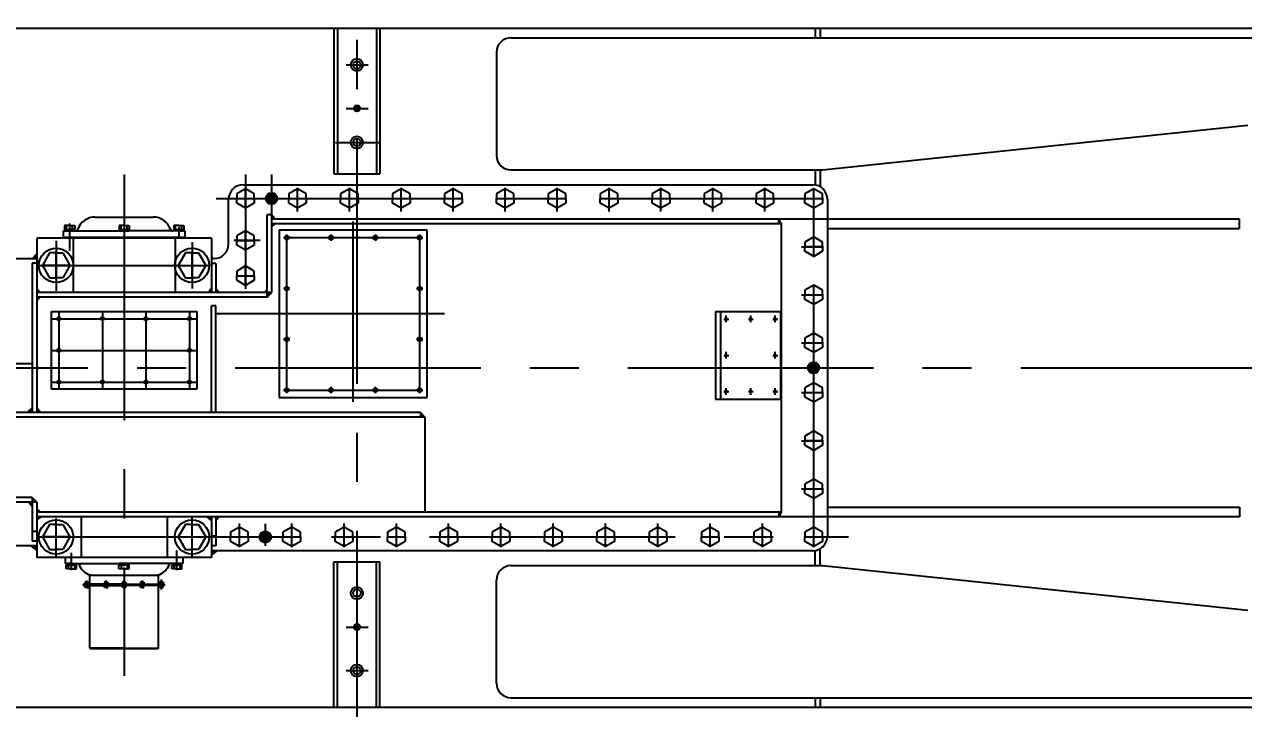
# Model space of a CAD drawing. Header units: millimetres. Extents: x 0 to 25200, y 0 to 17820.
# Drawn here: x 10466 to 13659, y 6648 to 8440 of the extents above; entities that cross this region are included whole.
import ezdxf

# ---------------------------------------------------------------- set-up
doc = ezdxf.new("R2010")
doc.units = ezdxf.units.MM
doc.header["$LTSCALE"] = 600
doc.linetypes.add('G', pattern=[2, 1.25, -0.25, 0.25, -0.25])
for name, color, linetype in [('01', 7, 'Continuous'), ('05', 142, 'G'), ('08', 1, 'Continuous')]:
    doc.layers.add(name, color=color, linetype=linetype)
doc.styles.get("Standard").update_dxf_attribs({"font": 'isocp', "width": 0.707, "bigfont": 'intecad.shx'})
doc.dimstyles.new('INTE', dxfattribs={"dimscale": 60, "dimtxt": 7, "dimasz": 3, "dimexe": 3, "dimexo": 0, "dimgap": 1, "dimtad": 1, "dimdec": 0, "dimdsep": 46, "dimtxsty": 'Standard', "dimcen": 0, "dimclrd": 1, "dimclre": 1, "dimclrt": 3, "dimaunit": 1, "dimadec": 0, "dimazin": 0, "dimtfac": 1, "dimtdec": 0, "dimtmove": 0, "dimatfit": 0, "dimfxl": 0, "dimarcsym": 0})

# ---------------------------------------------------------------- blocks, each defined once
blk = doc.blocks.new('*U2')
at = {"layer": '01'}
for p, q in [((0, 13.3), (-23, 0)), ((-23, 0), (-23, -12.1)), ((23, 0), (0, 13.3)), ((23, -12.1), (23, 0)), ((-23, -24.3), (-23, -12.1)), ((0, -37.5), (-23, -24.3)), ((23, -24.3), (0, -37.5)), ((23, -12.1), (23, -24.3))]:
    blk.add_line(p, q, dxfattribs=at)
at = {"layer": '05'}
for p, q in [((0, -39.3), (0, 14.7)), ((-24.9, -12.1), (24.3, -12.1))]:
    blk.add_line(p, q, dxfattribs=at)
blk = doc.blocks.new('*U4')
at = {"layer": '01'}
for p, q in [((0, 36), (-32.5, 17.2)), ((32.5, 17.2), (0, 36)), ((-32.5, 17.2), (-32.5, 0)), ((-32.5, -17.2), (-32.5, 0)), ((32.5, 0), (32.5, 17.2)), ((32.5, 0), (32.5, -17.2)), ((0, -36), (-32.5, -17.2)), ((32.5, -17.2), (0, -36))]:
    blk.add_line(p, q, dxfattribs=at)
at = {"layer": '05'}
for p, q in [((0, -37.8), (0, 37.4)), ((-34.4, 0), (33.8, 0))]:
    blk.add_line(p, q, dxfattribs=at)
blk = doc.blocks.new('*U271')
at = {"layer": '01'}
for p, q in [((-12.2, 4.1), (-12.2, 0)), ((0, 4.1), (-12.2, 4.1)), ((-12.2, 0), (0, 0)), ((0, 0), (-2.4, 4.1)), ((0, 4.1), (2.4, 0)), ((0, 4.1), (12.2, 4.1)), ((12.2, 0), (0, 0)), ((12.2, 4.1), (12.2, 0))]:
    blk.add_line(p, q, dxfattribs=at)
at = {"layer": '05'}
blk.add_line((0, 6.2), (0, -2.1), dxfattribs=at)
blk = doc.blocks.new('*U270')
at = {"layer": '01'}
for p, q in [((-12.2, 4.1), (-12.2, 0)), ((0, 4.1), (-12.2, 4.1)), ((-12.2, 0), (0, 0)), ((0, 0), (-2.4, 4.1)), ((0, 4.1), (2.4, 0)), ((0, 4.1), (12.2, 4.1)), ((12.2, 0), (0, 0)), ((12.2, 4.1), (12.2, 0))]:
    blk.add_line(p, q, dxfattribs=at)
at = {"layer": '05'}
blk.add_line((0, 6.2), (0, -2.1), dxfattribs=at)
blk = doc.blocks.new('*D320')
at = {"layer": '08', "color": 1, "lineweight": -2}
for p, q in [((23300.3, 7375), (23300.3, 3352.3)), ((4326.9, 4761.4), (4326.9, 3352.3)), ((4506.9, 3532.3), (23120.3, 3532.3))]:
    blk.add_line(p, q, dxfattribs=at)
at = {"layer": '08', "color": 1}
for points in [[(4506.9, 3562.3), (4506.9, 3502.3), (4326.9, 3532.3)], [(23120.3, 3562.3), (23120.3, 3502.3), (23300.3, 3532.3)]]:
    blk.add_solid(points, dxfattribs=at)
at = {"layer": 'DEFPOINTS', "color": 0}
for p in [(23300.3, 7375), (4326.9, 4761.4), (23300.3, 3532.3)]:
    blk.add_point(p, dxfattribs=at)
at = {"layer": '08', "color": 3, "insert": (13813.6, 3802.3), "char_height": 420, "attachment_point": 5}
blk.add_mtext('18973', dxfattribs=at)
blk = doc.blocks.new('*D321')
at = {"layer": '08', "color": 1, "lineweight": -2}
for p, q in [((11011.9, 10271), (14929.8, 10271)), ((14749.8, 4975), (14749.8, 10091)), ((11011.9, 4795), (14929.8, 4795))]:
    blk.add_line(p, q, dxfattribs=at)
at = {"layer": '08', "color": 1}
for points in [[(14719.8, 10091), (14779.8, 10091), (14749.8, 10271)], [(14719.8, 4975), (14779.8, 4975), (14749.8, 4795)]]:
    blk.add_solid(points, dxfattribs=at)
at = {"layer": 'DEFPOINTS', "color": 0}
for p in [(11011.9, 10271), (14749.8, 10271), (11011.9, 4795)]:
    blk.add_point(p, dxfattribs=at)
at = {"layer": '08', "color": 3, "insert": (14479.8, 7533), "char_height": 420, "attachment_point": 5, "rotation": 90}
blk.add_mtext('5476', dxfattribs=at)

msp = doc.modelspace()

# ---------------------------------------------------------------- hatches: boundary and pattern name
at = {"layer": '01', "ltscale": 0.857143}
h = msp.add_hatch(color=256, dxfattribs=at)
h.paths.add_polyline_path([(11113.3, 7983.5), (11098.3, 7983.5, 0.414214), (11113.3, 7968.5)])
h.paths.add_polyline_path([(11113.3, 7998.5, 0.414214), (11098.3, 7983.5), (11113.3, 7983.5)])
h.paths.add_polyline_path([(11113.3, 7998.5), (11113.3, 7983.5), (11128.3, 7983.5, 0.414214)])
h.paths.add_polyline_path([(11128.3, 7983.5), (11113.3, 7983.5), (11113.3, 7968.5, 0.414214)])
h = msp.add_hatch(color=256, dxfattribs=at)
h.paths.add_polyline_path([(11113.8, 7940.5), (11113.8, 7930.5, -0.019252), (11114.8, 7930.5), (11123, 7930.5)])
h.paths.add_polyline_path([(11123.4, 7918.5), (11113.8, 7918.5), (11113.8, 7910.8)])
for points in [[(12442.3, 7918.5), (12448.3, 7918.5), (12442.3, 7930.5)], [(10498.8, 7838.8), (10487.7, 7826.5), (10498.8, 7826.5)], [(10955.8, 7832.1), (10955.8, 7826.5), (10960.6, 7826.5)], [(11503.5, 7423.5), (11503.5, 7411.5), (11515.2, 7411.5)], [(12442.3, 7150.5), (12442.3, 7162.5), (12448.3, 7162.5)], [(10483.5, 7074.5), (10498.8, 7074.5), (10498.8, 7062.7)], [(10971.2, 7061.5), (10955.8, 7061.5), (10955.8, 7049.7)], [(10637.3, 6806.5), (10639.3, 6804.5), (10639.3, 6806.5)], [(10815.3, 6804.5), (10817.3, 6806.5), (10815.3, 6806.5)]]:
    msp.add_hatch(color=256, dxfattribs=at).paths.add_polyline_path(points)
h = msp.add_hatch(color=256, dxfattribs=at)
h.paths.add_polyline_path([(10507.3, 7725.5), (10498.8, 7725.5), (10498.8, 7716.2)])
h.paths.add_polyline_path([(10498.8, 7748), (10498.8, 7737.5), (10507.6, 7737.5)])
h = msp.add_hatch(color=256, dxfattribs=at)
h.paths.add_polyline_path([(10955.8, 7748.4), (10948.6, 7737.5), (10955.8, 7737.5)])
h.paths.add_polyline_path([(10967.8, 7747.3), (10967.8, 7737.5), (10977.3, 7737.5)])
h = msp.add_hatch(color=256, dxfattribs=at)
h.paths.add_polyline_path([(11101.8, 7737.5), (11101.8, 7725.5), (11113.8, 7737.5)])
h.paths.add_polyline_path([(11101.8, 7745.6), (11095.7, 7737.5), (11101.8, 7737.5)])
h = msp.add_hatch(color=256, dxfattribs=at)
h.paths.add_polyline_path([(12533.1, 7540.5), (12518.1, 7540.5, 0.414214), (12533.1, 7525.5)])
h.paths.add_polyline_path([(12533.1, 7555.5, 0.414214), (12518.1, 7540.5), (12533.1, 7540.5)])
h.paths.add_polyline_path([(12533.1, 7555.5), (12533.1, 7540.5), (12548.1, 7540.5, 0.414214)])
h.paths.add_polyline_path([(12548.1, 7540.5), (12533.1, 7540.5), (12533.1, 7525.5, 0.414214)])
h = msp.add_hatch(color=256, dxfattribs=at)
h.paths.add_polyline_path([(10486.8, 7435.9), (10473.1, 7423.5), (10486.8, 7423.5)])
h.paths.add_polyline_path([(10498.8, 7435.9), (10498.8, 7423.5), (10509.1, 7423.5)])
h = msp.add_hatch(color=256, dxfattribs=at)
h.paths.add_polyline_path([(10486.8, 7188.5), (10477.5, 7188.5), (10486.8, 7177.8)])
h.paths.add_polyline_path([(10486.8, 7200.5), (10486.8, 7188.5), (10498.8, 7188.5)])
h = msp.add_hatch(color=256, dxfattribs=at)
h.paths.add_polyline_path([(10498.8, 7150.5), (10498.8, 7142.9), (10510.4, 7150.5)])
h.paths.add_polyline_path([(10498.8, 7171), (10498.8, 7162.5), (10508.6, 7162.5)])
h = msp.add_hatch(color=256, dxfattribs=at)
h.paths.add_polyline_path([(10955.8, 7150.5), (10944.6, 7150.5), (10955.8, 7140.4)])
h.paths.add_polyline_path([(10975.9, 7150.5), (10967.8, 7150.5), (10967.8, 7140.6)])
h = msp.add_hatch(color=256, dxfattribs=at)
h.paths.add_polyline_path([(11097.1, 7097.3), (11082.1, 7097.3, 0.414214), (11097.1, 7082.3)])
h.paths.add_polyline_path([(11097.1, 7112.3, 0.414214), (11082.1, 7097.3), (11097.1, 7097.3)])
h.paths.add_polyline_path([(11097.1, 7112.3), (11097.1, 7097.3), (11112.1, 7097.3, 0.414214)])
h.paths.add_polyline_path([(11112.1, 7097.3), (11097.1, 7097.3), (11097.1, 7082.3, 0.414214)])
h = msp.add_hatch(color=256, dxfattribs=at)
h.paths.add_polyline_path([(10635.7, 6974.1), (10637.3, 6975.7), (10637.3, 6974.1)])
h.paths.add_polyline_path([(10635.6, 6970.1), (10637.3, 6970.1), (10637.3, 6968.6)])
h = msp.add_hatch(color=256, dxfattribs=at)
h.paths.add_polyline_path([(10819, 6974.1), (10817.3, 6975.7), (10817.3, 6974.1)])
h.paths.add_polyline_path([(10819, 6970.1), (10817.3, 6970.1), (10817.3, 6968.6)])

# ---------------------------------------------------------------- linework, layer by layer
at = {"ltscale": 0.857143}
for p, q in [((10651, 7935), (10803.6, 7935)), ((10568.6, 7880.6), (10568.6, 7898.6)), ((10568.6, 7898.6), (10600, 7898.6)), ((10568.6, 7898.6), (10727.3, 7898.6)), ((10886.1, 7898.6), (10727.3, 7898.6)), ((10568.6, 7882.6), (10886.1, 7882.6))]:
    msp.add_line(p, q, dxfattribs=at)
for centre, radius, start, end in [((10651, 7887.5), 47.5, 90, 160.9783), ((10803.6, 7887.5), 47.5, 19.0217, 90), ((10600, 7905.1), 6.5, 270, 340.9783), ((10854.7, 7905.1), 6.5, 199.0217, 270)]:
    msp.add_arc(centre, radius, start, end, dxfattribs=at)
at = {"layer": '01', "color": 7, "linetype": 'Continuous', "ltscale": 0.857143}
for p, q in [((9522.2, 8429.5), (18269.9, 8429.5)), ((11285.9, 8429.5), (11285.9, 8048.5)), ((11387.9, 8429.5), (11387.9, 8048.5)), ((11397.4, 8429.5), (11397.4, 8048.5)), ((11740.6, 8404.5), (18269.9, 8404.5)), ((12537.4, 8058.5), (12537.4, 8019)), ((13647.8, 7930.5), (13647.8, 7905.5)), ((10886.1, 7898.6), (10886.1, 7879.5)), ((12448.3, 7918.5), (12448.3, 7162.5)), ((12569.3, 7905.5), (13647.8, 7905.5)), ((10498.8, 7879.5), (10498.8, 7423.5)), ((10955.8, 7879.5), (10955.8, 7737.5)), ((10967.8, 7813.5), (10967.8, 7737.5)), ((12276.6, 7687.5), (12276.6, 7458.5)), ((12289.3, 7687.5), (12289.3, 7458.5)), ((12446.3, 7687.5), (12446.3, 7458.5)), ((10498.8, 7188.5), (9571.3, 7188.5)), ((10486.8, 7200.5), (9584.3, 7200.5)), ((10486.8, 7200.5), (10486.8, 7086.5)), ((10498.8, 7188.5), (10498.8, 7043.5)), ((12569.3, 7175.5), (13648.3, 7175.5)), ((13648.3, 7175.5), (13648.3, 7150.5)), ((13648.3, 7150.5), (10498.8, 7150.5)), ((10955.8, 7150.5), (10955.8, 7043.5)), ((10967.8, 7150.5), (10967.8, 7074.5)), ((10498.8, 7111.5), (10486.8, 7111.5)), ((10498.8, 7086.5), (10486.8, 7086.5)), ((12537.4, 7022.5), (12537.4, 7062.1)), ((10955.8, 7043.5), (10498.8, 7043.5)), ((11285.9, 6651.5), (11285.9, 7032.5)), ((11387.9, 6651.5), (11387.9, 7032.5)), ((10637.3, 6997.1), (10817.3, 6997.1)), ((10727.3, 6974.1), (10833.3, 6974.1)), ((10833.3, 6972.1), (10727.3, 6972.1)), ((10833.3, 6970.1), (10727.3, 6970.1)), ((11740.6, 6676.5), (18269.1, 6676.5)), ((12537.4, 6676.5), (12537.4, 6651.5)), ((12550.4, 6676.5), (12550.4, 6651.5)), ((9522.2, 6651.5), (18269.9, 6651.5))]:
    msp.add_line(p, q, dxfattribs=at)
at = {"layer": '01', "ltscale": 0.857143}
for p, q in [((11276.4, 8429.5), (11276.4, 8048.5)), ((12537.4, 8429.5), (12537.4, 8404.5)), ((12550.4, 8429.5), (12550.4, 8404.5)), ((11702.6, 8366.5), (11702.6, 8096.5)), ((12556.4, 8058.5), (13670.4, 8175.5)), ((11276.4, 8048.5), (11397.4, 8048.5)), ((11740.6, 8058.5), (12556.4, 8058.5)), ((12550.4, 8058.5), (12550.4, 8014.1)), ((11038.8, 8019.5), (12531.3, 8019.5)), ((11000.8, 7864.5), (11000.8, 7981.5)), ((12569.3, 7981.5), (12569.3, 7099.5)), ((11101.8, 7725.5), (11101.8, 7940.5)), ((11113.8, 7940.5), (11101.8, 7940.5)), ((11113.8, 7737.5), (11113.8, 7940.5)), ((11113.8, 7940.5), (11123, 7930.5)), ((11114.8, 7930.5), (13647.8, 7930.5)), ((12448.3, 7918.5), (12442.3, 7930.5)), ((12442.3, 7918.5), (12442.3, 7930.5)), ((10571, 7912.7), (10571, 7902.7)), ((10584.4, 7912.7), (10571, 7912.7)), ((10571, 7902.7), (10584.4, 7902.7)), ((10576.4, 7902.7), (10576.4, 7912.7)), ((10584.4, 7912.7), (10597.8, 7912.7)), ((10597.8, 7902.7), (10584.4, 7902.7)), ((10592.4, 7902.7), (10592.4, 7912.7)), ((10597.8, 7912.7), (10597.8, 7902.7)), ((10714.2, 7912.7), (10714.2, 7902.7)), ((10727.3, 7912.7), (10714.2, 7912.7)), ((10714.2, 7902.7), (10727.3, 7902.7)), ((10719.3, 7902.7), (10719.3, 7912.7)), ((10719.3, 7902.7), (10719.3, 7912.7)), ((10727.3, 7912.7), (10740.4, 7912.7)), ((10740.4, 7902.7), (10727.3, 7902.7)), ((10735.3, 7902.7), (10735.3, 7912.7)), ((10735.3, 7902.7), (10735.3, 7912.7)), ((10740.4, 7912.7), (10740.4, 7902.7)), ((10857.1, 7912.7), (10857.1, 7902.7)), ((10870.2, 7912.7), (10857.1, 7912.7)), ((10857.1, 7902.7), (10870.2, 7902.7)), ((10862.2, 7902.7), (10862.2, 7912.7)), ((10862.2, 7902.7), (10862.2, 7912.7)), ((10870.2, 7912.7), (10883.3, 7912.7)), ((10883.3, 7902.7), (10870.2, 7902.7)), ((10878.2, 7902.7), (10878.2, 7912.7)), ((10878.2, 7902.7), (10878.2, 7912.7)), ((10883.3, 7912.7), (10883.3, 7902.7)), ((11113.8, 7918.5), (12448.3, 7918.5)), ((11123.4, 7918.5), (11113.8, 7910.8)), ((11133.8, 7900.5), (11133.8, 7462.5)), ((11520.8, 7900.5), (11133.8, 7900.5)), ((11520.8, 7462.5), (11520.8, 7900.5)), ((10955.8, 7879.5), (10498.8, 7879.5)), ((10593.9, 7879.5), (10593.9, 7737.5)), ((10860.7, 7879.5), (10860.7, 7737.5)), ((10428.8, 7826.5), (10498.8, 7826.5)), ((10487.7, 7826.5), (10498.8, 7838.8)), ((10955.8, 7832.1), (10960.6, 7826.5)), ((10955.8, 7826.5), (10962.8, 7826.5)), ((10486.8, 7814.5), (10486.8, 7423.5)), ((10498.8, 7814.5), (10486.8, 7814.5)), ((10967.8, 7813.5), (10955.8, 7813.5)), ((10498.8, 7748), (10507.6, 7737.5)), ((11113.8, 7737.5), (10498.8, 7737.5)), ((10955.8, 7748.4), (10948.6, 7737.5)), ((10967.8, 7747.3), (10977.3, 7737.5)), ((11101.8, 7745.6), (11095.7, 7737.5)), ((11101.8, 7725.5), (11113.8, 7737.5)), ((11101.8, 7725.5), (10498.8, 7725.5)), ((10507.3, 7725.5), (10498.8, 7716.2)), ((10955.8, 7423.5), (10955.8, 7702.5)), ((10967.8, 7702.5), (10955.8, 7702.5)), ((10967.8, 7423.5), (10967.8, 7702.5)), ((10536.8, 7687.5), (10917.8, 7687.5)), ((10536.8, 7484.5), (10536.8, 7687.5)), ((10917.8, 7687.5), (10917.8, 7484.5)), ((12276.6, 7687.5), (12446.3, 7687.5)), ((10486.8, 7550.5), (9571.3, 7550.5)), ((10917.8, 7484.5), (10536.8, 7484.5)), ((11133.8, 7462.5), (11520.8, 7462.5)), ((12276.6, 7458.5), (12446.3, 7458.5)), ((11503.5, 7423.5), (9571.3, 7423.5)), ((11515.2, 7411.5), (9584.3, 7411.5)), ((10486.8, 7435.9), (10473.1, 7423.5)), ((10498.8, 7435.9), (10509.1, 7423.5)), ((11503.5, 7423.5), (11503.5, 7411.5)), ((11503.5, 7423.5), (11515.2, 7411.5)), ((11515.2, 7411.5), (11515.2, 7162.5)), ((10477.5, 7188.5), (10486.8, 7177.8)), ((10486.8, 7200.5), (10498.8, 7188.5)), ((10508.6, 7162.5), (10498.8, 7171)), ((12448.3, 7162.5), (10498.8, 7162.5)), ((12448.3, 7162.5), (12442.3, 7150.5)), ((12442.3, 7162.5), (12442.3, 7150.5)), ((10510.4, 7150.5), (10498.8, 7142.9)), ((10614.7, 7150.5), (10614.7, 7043.5)), ((10840, 7150.5), (10840, 7043.5)), ((10955.8, 7140.4), (10944.6, 7150.5)), ((10967.8, 7140.6), (10975.9, 7150.5)), ((10967.8, 7099.5), (10955.8, 7099.5)), ((10498.8, 7074.5), (9571.3, 7074.5)), ((10498.8, 7062.7), (10483.5, 7074.5)), ((10967.8, 7074.5), (10955.8, 7074.5)), ((12531.3, 7061.5), (10955.8, 7061.5)), ((10955.8, 7049.7), (10971.2, 7061.5)), ((12550.4, 7022.5), (12550.4, 7067)), ((10573.3, 7043.5), (10573.3, 7027.9)), ((10573.3, 7027.9), (10727.3, 7027.9)), ((10881.3, 7027.9), (10727.3, 7027.9)), ((10881.3, 7043.5), (10881.3, 7027.9)), ((11276.4, 6651.5), (11276.4, 7032.5)), ((11276.4, 7032.5), (11397.4, 7032.5)), ((11397.4, 6651.5), (11397.4, 7032.5)), ((10575.8, 7023.8), (10589.2, 7023.8)), ((10575.8, 7013.8), (10575.8, 7023.8)), ((10589.2, 7013.8), (10575.8, 7013.8)), ((10581.2, 7023.8), (10581.2, 7013.8)), ((10602.6, 7023.8), (10589.2, 7023.8)), ((10589.2, 7013.8), (10602.6, 7013.8)), ((10597.2, 7023.8), (10597.2, 7013.8)), ((10602.6, 7013.8), (10602.6, 7023.8)), ((10637.3, 6806.5), (10637.3, 6997.1)), ((10713.9, 7013.8), (10713.9, 7023.8)), ((10713.9, 7023.8), (10727.3, 7023.8)), ((10727.3, 7013.8), (10713.9, 7013.8)), ((10719.3, 7023.8), (10719.3, 7013.8)), ((10740.7, 7023.8), (10727.3, 7023.8)), ((10727.3, 7013.8), (10740.7, 7013.8)), ((10735.3, 7023.8), (10735.3, 7013.8)), ((10740.7, 7013.8), (10740.7, 7023.8)), ((10817.3, 6806.5), (10817.3, 6997.1)), ((10852, 7023.8), (10865.4, 7023.8)), ((10852, 7013.8), (10852, 7023.8)), ((10865.4, 7013.8), (10852, 7013.8)), ((10857.4, 7023.8), (10857.4, 7013.8)), ((10878.8, 7023.8), (10865.4, 7023.8)), ((10865.4, 7013.8), (10878.8, 7013.8)), ((10873.4, 7023.8), (10873.4, 7013.8)), ((10878.8, 7013.8), (10878.8, 7023.8)), ((11740.6, 7022.5), (12556.4, 7022.5)), ((12556.4, 7022.5), (13670.4, 6905.5)), ((10621.3, 6970.1), (10621.3, 6974.1)), ((10727.3, 6974.1), (10621.3, 6974.1)), ((10621.3, 6972.1), (10727.3, 6972.1)), ((10621.3, 6970.1), (10727.3, 6970.1)), ((10624.9, 6978.8), (10624.9, 6974.1)), ((10629.3, 6978.8), (10624.9, 6978.8)), ((10624.9, 6974.1), (10629.3, 6974.1)), ((10624.9, 6974.1), (10629.3, 6974.1)), ((10624.9, 6965.3), (10624.9, 6968.8)), ((10624.9, 6968.8), (10629.3, 6968.8)), ((10629.3, 6965.3), (10624.9, 6965.3)), ((10625.5, 6970.1), (10629.3, 6970.1)), ((10625.5, 6968.8), (10625.5, 6970.1)), ((10625.5, 6968.8), (10629.3, 6968.8)), ((10629.3, 6968.8), (10625.5, 6968.8)), ((10626.8, 6974.1), (10626.8, 6980.8)), ((10626.8, 6980.8), (10629.3, 6980.8)), ((10626.8, 6978.8), (10626.8, 6974.1)), ((10626.8, 6968.8), (10626.8, 6965.3)), ((10627.3, 6968.8), (10627.3, 6970.1)), ((10629.3, 6970.1), (10628.6, 6968.8)), ((10631.8, 6980.8), (10629.3, 6980.8)), ((10629.3, 6978.8), (10633.7, 6978.8)), ((10633.7, 6974.1), (10629.3, 6974.1)), ((10633.7, 6974.1), (10629.3, 6974.1)), ((10633.2, 6970.1), (10629.3, 6970.1)), ((10633.1, 6968.8), (10629.3, 6968.8)), ((10629.3, 6968.8), (10633.2, 6968.8)), ((10633.7, 6968.8), (10629.3, 6968.8)), ((10629.3, 6965.3), (10633.7, 6965.3)), ((10631.3, 6968.8), (10631.3, 6970.1)), ((10631.8, 6974.1), (10631.8, 6980.8)), ((10631.8, 6978.8), (10631.8, 6974.1)), ((10631.8, 6968.8), (10631.8, 6965.3)), ((10633.2, 6968.8), (10633.2, 6970.1)), ((10633.7, 6978.8), (10633.7, 6974.1)), ((10633.7, 6965.3), (10633.7, 6968.8)), ((10635.6, 6970.1), (10637.3, 6968.6)), ((10637.3, 6975.7), (10635.7, 6974.1)), ((10675.5, 6978.8), (10675.5, 6974.1)), ((10679.9, 6978.8), (10675.5, 6978.8)), ((10675.5, 6974.1), (10679.9, 6974.1)), ((10675.5, 6974.1), (10679.9, 6974.1)), ((10675.5, 6965.3), (10675.5, 6968.8)), ((10675.5, 6968.8), (10679.9, 6968.8)), ((10679.9, 6965.3), (10675.5, 6965.3)), ((10676, 6970.1), (10679.9, 6970.1)), ((10676, 6968.8), (10676, 6970.1)), ((10676, 6968.8), (10679.9, 6968.8)), ((10679.9, 6968.8), (10676, 6968.8)), ((10677.4, 6974.1), (10677.4, 6980.8)), ((10677.4, 6980.8), (10679.9, 6980.8)), ((10677.4, 6978.8), (10677.4, 6974.1)), ((10677.4, 6968.8), (10677.4, 6965.3)), ((10677.9, 6968.8), (10677.9, 6970.1)), ((10682.4, 6980.8), (10679.9, 6980.8)), ((10679.9, 6978.8), (10684.3, 6978.8)), ((10684.3, 6974.1), (10679.9, 6974.1)), ((10684.3, 6974.1), (10679.9, 6974.1)), ((10683.7, 6970.1), (10679.9, 6970.1)), ((10679.9, 6970.1), (10680.6, 6968.8)), ((10683.7, 6968.8), (10679.9, 6968.8)), ((10679.9, 6968.8), (10683.7, 6968.8)), ((10684.3, 6968.8), (10679.9, 6968.8)), ((10679.9, 6965.3), (10684.3, 6965.3)), ((10681.9, 6968.8), (10681.9, 6970.1)), ((10682.4, 6974.1), (10682.4, 6980.8)), ((10682.4, 6978.8), (10682.4, 6974.1)), ((10682.4, 6968.8), (10682.4, 6965.3)), ((10683.7, 6968.8), (10683.7, 6970.1)), ((10684.3, 6978.8), (10684.3, 6974.1)), ((10684.3, 6965.3), (10684.3, 6968.8)), ((10727.3, 6978.8), (10722.9, 6978.8)), ((10722.9, 6978.8), (10722.9, 6974.1)), ((10722.9, 6974.1), (10727.3, 6974.1)), ((10722.9, 6974.1), (10727.3, 6974.1)), ((10722.9, 6968.8), (10727.3, 6968.8)), ((10722.9, 6965.3), (10722.9, 6968.8)), ((10727.3, 6965.3), (10722.9, 6965.3)), ((10723.5, 6968.8), (10723.5, 6970.1)), ((10723.5, 6970.1), (10727.3, 6970.1)), ((10727.3, 6968.8), (10723.5, 6968.8)), ((10723.5, 6968.8), (10727.3, 6968.8)), ((10724.8, 6980.8), (10727.3, 6980.8)), ((10724.8, 6974.1), (10724.8, 6980.8)), ((10724.8, 6978.8), (10724.8, 6974.1)), ((10724.8, 6968.8), (10724.8, 6965.3)), ((10725.3, 6968.8), (10725.3, 6970.1)), ((10727.3, 6970.1), (10726.6, 6968.8)), ((10729.8, 6980.8), (10727.3, 6980.8)), ((10727.3, 6978.8), (10731.7, 6978.8)), ((10731.7, 6974.1), (10727.3, 6974.1)), ((10731.7, 6974.1), (10727.3, 6974.1)), ((10731.2, 6970.1), (10727.3, 6970.1)), ((10731.7, 6968.8), (10727.3, 6968.8)), ((10727.3, 6968.8), (10731.2, 6968.8)), ((10731.1, 6968.8), (10727.3, 6968.8)), ((10727.3, 6965.3), (10731.7, 6965.3)), ((10729.3, 6968.8), (10729.3, 6970.1)), ((10729.8, 6974.1), (10729.8, 6980.8)), ((10729.8, 6978.8), (10729.8, 6974.1)), ((10729.8, 6968.8), (10729.8, 6965.3)), ((10731.2, 6968.8), (10731.2, 6970.1)), ((10731.7, 6978.8), (10731.7, 6974.1)), ((10731.7, 6965.3), (10731.7, 6968.8)), ((10774.8, 6978.8), (10770.4, 6978.8)), ((10770.4, 6978.8), (10770.4, 6974.1)), ((10770.4, 6974.1), (10774.8, 6974.1)), ((10770.4, 6974.1), (10774.8, 6974.1)), ((10770.4, 6968.8), (10774.8, 6968.8)), ((10770.4, 6965.3), (10770.4, 6968.8)), ((10774.8, 6965.3), (10770.4, 6965.3)), ((10770.9, 6968.8), (10770.9, 6970.1)), ((10770.9, 6970.1), (10774.8, 6970.1)), ((10774.8, 6968.8), (10770.9, 6968.8)), ((10770.9, 6968.8), (10774.8, 6968.8)), ((10772.3, 6980.8), (10774.8, 6980.8)), ((10772.3, 6974.1), (10772.3, 6980.8)), ((10772.3, 6978.8), (10772.3, 6974.1)), ((10772.3, 6968.8), (10772.3, 6965.3)), ((10772.8, 6968.8), (10772.8, 6970.1)), ((10774.8, 6970.1), (10774, 6968.8)), ((10777.3, 6980.8), (10774.8, 6980.8)), ((10774.8, 6978.8), (10779.1, 6978.8)), ((10779.1, 6974.1), (10774.8, 6974.1)), ((10779.1, 6974.1), (10774.8, 6974.1)), ((10778.6, 6970.1), (10774.8, 6970.1)), ((10779.1, 6968.8), (10774.8, 6968.8)), ((10774.8, 6968.8), (10778.6, 6968.8)), ((10778.6, 6968.8), (10774.8, 6968.8)), ((10774.8, 6965.3), (10779.1, 6965.3)), ((10776.8, 6968.8), (10776.8, 6970.1)), ((10777.3, 6974.1), (10777.3, 6980.8)), ((10777.3, 6978.8), (10777.3, 6974.1)), ((10777.3, 6968.8), (10777.3, 6965.3)), ((10778.6, 6968.8), (10778.6, 6970.1)), ((10779.1, 6978.8), (10779.1, 6974.1)), ((10779.1, 6965.3), (10779.1, 6968.8)), ((10817.3, 6975.7), (10819, 6974.1)), ((10819, 6970.1), (10817.3, 6968.6)), ((10820.9, 6978.8), (10820.9, 6974.1)), ((10829.7, 6978.8), (10820.9, 6978.8)), ((10820.9, 6965.3), (10820.9, 6968.8)), ((10820.9, 6968.8), (10829.7, 6968.8)), ((10829.7, 6965.3), (10820.9, 6965.3)), ((10821.5, 6968.8), (10821.5, 6970.1)), ((10822.8, 6974.1), (10822.8, 6980.8)), ((10822.8, 6980.8), (10827.8, 6980.8)), ((10822.8, 6978.8), (10822.8, 6974.1)), ((10822.8, 6968.8), (10822.8, 6965.3)), ((10823.3, 6968.8), (10823.3, 6970.1)), ((10825.3, 6968.8), (10824.6, 6970.1)), ((10825.3, 6970.1), (10826.1, 6968.8)), ((10827.3, 6968.8), (10827.3, 6970.1)), ((10827.8, 6974.1), (10827.8, 6980.8)), ((10827.8, 6978.8), (10827.8, 6974.1)), ((10827.8, 6968.8), (10827.8, 6965.3)), ((10829.2, 6968.8), (10829.2, 6970.1)), ((10829.7, 6978.8), (10829.7, 6974.1)), ((10829.7, 6965.3), (10829.7, 6968.8)), ((10833.3, 6970.1), (10833.3, 6974.1)), ((11702.6, 6714.5), (11702.6, 6984.5)), ((10727.3, 6806.5), (10637.3, 6806.5)), ((10637.3, 6806.5), (10639.3, 6804.5)), ((10815.3, 6804.5), (10639.3, 6804.5)), ((10727.3, 6806.5), (10817.3, 6806.5)), ((10817.3, 6806.5), (10815.3, 6804.5))]:
    msp.add_line(p, q, dxfattribs=at)
at = {"layer": '01', "color": 7, "linetype": 'Continuous', "ltscale": 0.857143}
for centre, radius in [((11336.9, 8333.5), 16), ((11336.9, 8333.5), 10), ((11336.9, 8219.5), 8.01), ((11336.9, 8219.5), 5), ((11336.9, 8130.5), 16), ((11336.9, 8130.5), 10), ((11153.3, 7881), 5.2), ((11269.3, 7881), 5.2), ((11385.3, 7881), 5.2), ((11501.3, 7881), 5.2), ((10549.3, 7808.5), 45), ((10905.3, 7808.5), 45), ((11153.3, 7748), 5.2), ((11501.3, 7748), 5.2), ((11153.3, 7615), 5.2), ((11501.3, 7615), 5.2), ((11153.3, 7482), 5.2), ((11269.3, 7482), 5.2), ((11385.3, 7482), 5.2), ((11501.3, 7482), 5.2), ((10549.3, 7097.5), 45), ((10905.3, 7097.5), 45), ((11336.9, 6950.5), 16), ((11336.9, 6950.5), 10), ((11336.9, 6861.5), 8.01), ((11336.9, 6861.5), 5), ((11336.9, 6747.5), 16), ((11336.9, 6747.5), 10)]:
    msp.add_circle(centre, radius, dxfattribs=at)
at = {"layer": '01', "ltscale": 0.857143}
for centre, radius in [((11113.3, 7983.5), 15), ((10556.3, 7669), 4.5), ((10670.3, 7669), 4.5), ((10784.3, 7669), 4.5), ((10898.3, 7669), 4.5), ((10556.3, 7586), 4.5), ((10898.3, 7586), 4.5), ((12533.1, 7540.5), 15), ((10556.3, 7503), 4.5), ((10670.3, 7503), 4.5), ((10784.3, 7503), 4.5), ((10898.3, 7503), 4.5), ((11097.1, 7097.3), 15)]:
    msp.add_circle(centre, radius, dxfattribs=at)
for centre, radius, start, end in [((11740.6, 8366.5), 38, 90, 180), ((11740.6, 8096.5), 38, 180, 270), ((11038.8, 7981.5), 38, 90, 180), ((12531.3, 7981.5), 38, 0, 90), ((10962.8, 7864.5), 38, 270, 0), ((12531.3, 7099.5), 38, 270, 0), ((10605.1, 7023.4), 4.5, 20.5497, 90), ((10849.5, 7023.4), 4.5, 90, 159.4503), ((10651, 7040.6), 44.5, 200.5497, 251.7753), ((10635.1, 6992.2), 6.5, 48.4969, 71.7753), ((10819.6, 6992.2), 6.5, 108.2247, 131.5031), ((10803.6, 7040.6), 44.5, 288.2247, 339.4503), ((11740.6, 6984.5), 38, 90, 180), ((11740.6, 6714.5), 38, 180, 270)]:
    msp.add_arc(centre, radius, start, end, dxfattribs=at)
at = {"layer": '01', "color": 7, "linetype": 'Continuous', "ltscale": 0.857143}
for centre in [(12303.6, 7668), (12367.8, 7668), (12432, 7668), (12303.6, 7573), (12432, 7573), (12303.6, 7478), (12367.8, 7478), (12432, 7478)]:
    msp.add_ellipse(centre, major_axis=(0, -3.8), ratio=0.551996, dxfattribs=at)
at = {"layer": '05', "ltscale": 0.857143}
for p, q in [((11336.9, 14313.1), (11336.9, 4319.2)), ((11308.7, 8333.5), (11366.6, 8333.5)), ((11308.7, 8219.5), (11366.6, 8219.5)), ((11280.5, 8130.5), (11396.3, 8130.5)), ((10727.3, 8046.2), (10727.3, 6734.1)), ((11045.3, 8046.2), (11045.3, 7747.2)), ((11113.3, 8046.2), (11113.3, 7747.2)), ((12533.3, 7070.8), (12533.3, 8046.1)), ((10968.2, 7983.5), (12559.4, 7983.5)), ((11181.3, 7949.8), (11181.3, 8011.6)), ((11317.3, 7949.8), (11317.3, 8011.6)), ((11453.3, 7949.8), (11453.3, 8011.6)), ((11589.3, 7949.8), (11589.3, 8011.6)), ((11725.3, 7949.8), (11725.3, 8011.6)), ((11861.3, 7949.8), (11861.3, 8011.6)), ((11997.3, 7949.8), (11997.3, 8011.6)), ((12133.3, 7949.8), (12133.3, 8011.6)), ((12269.3, 7949.8), (12269.3, 8011.6)), ((12405.3, 7949.8), (12405.3, 8011.6)), ((11326.2, 7923.6), (11326.2, 7451.6)), ((11153.3, 7473.8), (11153.3, 7889.3)), ((11269.3, 7889.3), (11269.3, 7872.8)), ((11385.3, 7889.3), (11385.3, 7872.8)), ((11501.3, 7889.3), (11501.3, 7473.8)), ((10549.3, 7872.5), (10549.3, 7742)), ((10905.3, 7869.6), (10905.3, 7747.6)), ((11083.2, 7873.5), (11014.7, 7873.5)), ((11509.6, 7881), (11145, 7881)), ((12501.8, 7857.5), (12559.4, 7857.5)), ((10504.3, 7808.5), (10949.9, 7808.5)), ((11161.6, 7748), (11145, 7748)), ((11493, 7748), (11509.6, 7748)), ((12501.8, 7731.5), (12559.4, 7731.5)), ((11566.6, 7681.5), (10969.2, 7681.5)), ((12298.3, 7668), (12310.8, 7668)), ((12303.6, 7677.1), (12303.6, 7659.6)), ((12362.5, 7668), (12375, 7668)), ((12367.8, 7677.1), (12367.8, 7659.6)), ((12426.6, 7668), (12439.2, 7668)), ((12432, 7677.1), (12432, 7659.6)), ((11161.6, 7615), (11145, 7615)), ((11493, 7615), (11509.6, 7615)), ((12501.8, 7605.5), (12559.4, 7605.5)), ((12298.3, 7573), (12310.8, 7573)), ((12303.6, 7582.1), (12303.6, 7564.6)), ((12426.6, 7573), (12439.2, 7573)), ((12432, 7582.1), (12432, 7564.6)), ((3818.3, 7540.5), (23500.3, 7540.5)), ((11145, 7482), (11509.6, 7482)), ((11269.3, 7473.8), (11269.3, 7490.3)), ((11385.3, 7473.8), (11385.3, 7490.3)), ((12298.3, 7478), (12310.8, 7478)), ((12303.6, 7487.1), (12303.6, 7469.6)), ((12362.5, 7478), (12375, 7478)), ((12367.8, 7487.1), (12367.8, 7469.6)), ((12426.6, 7478), (12439.2, 7478)), ((12432, 7487.1), (12432, 7469.6)), ((12501.8, 7475.5), (12559.4, 7475.5)), ((12501.8, 7349.5), (12559.4, 7349.5)), ((12501.8, 7223.5), (12559.4, 7223.5)), ((10549.3, 7044.2), (10549.3, 7145.5)), ((10905.3, 7042.4), (10905.3, 7147.3)), ((11029.3, 7070.8), (11029.3, 7132.7)), ((11097.3, 7074.5), (11097.3, 7131.5)), ((11166.3, 7070.8), (11166.3, 7132.7)), ((11303.3, 7070.8), (11303.3, 7132.7)), ((11440.3, 7070.8), (11440.3, 7132.7)), ((11577.3, 7070.8), (11577.3, 7132.7)), ((11714.3, 7070.8), (11714.3, 7132.7)), ((11851.3, 7070.8), (11851.3, 7132.7)), ((11988.3, 7070.8), (11988.3, 7132.7)), ((12125.3, 7070.8), (12125.3, 7132.7)), ((12262.3, 7070.8), (12262.3, 7132.7)), ((12399.3, 7070.8), (12399.3, 7132.7)), ((10498.8, 7097.5), (12624.5, 7097.5)), ((10865.4, 7010.8), (10865.4, 7062.4)), ((10629.3, 6964.9), (10629.3, 6983.4)), ((10629.3, 6964.2), (10629.3, 6983.4)), ((10679.9, 6964.9), (10679.9, 6983.4)), ((10679.9, 6964.2), (10679.9, 6983.4)), ((10727.3, 6964.2), (10727.3, 6983.4)), ((10727.3, 6964.9), (10727.3, 6983.4)), ((10774.8, 6964.2), (10774.8, 6983.4)), ((10774.8, 6964.9), (10774.8, 6983.4)), ((10825.3, 6960.3), (10825.3, 6985.8)), ((11308.7, 6861.5), (11366.6, 6861.5)), ((11308.7, 6747.5), (11366.6, 6747.5))]:
    msp.add_line(p, q, dxfattribs=at)
at = {"layer": '05', "color": 4, "linetype": 'G', "ltscale": 0.857143}
for p, q in [((10584.4, 7918.5), (10584.4, 7847)), ((10870.2, 7908.9), (10870.2, 7878.2)), ((10865.4, 7010.4), (10865.4, 7060.2)), ((10589.2, 7010.4), (10589.2, 7056.2))]:
    msp.add_line(p, q, dxfattribs=at)
at = {"layer": '05', "color": 142, "linetype": 'G', "ltscale": 0.857143}
for p, q in [((10536.8, 7669), (10917.8, 7669)), ((10556.3, 7687.5), (10556.3, 7484.5)), ((10670.3, 7687.5), (10670.3, 7484.5)), ((10784.3, 7687.5), (10784.3, 7484.5)), ((10898.3, 7687.5), (10898.3, 7484.5)), ((10536.8, 7586), (10917.8, 7586)), ((10536.8, 7503), (10917.8, 7503))]:
    msp.add_line(p, q, dxfattribs=at)

# ---------------------------------------------------------------- block references
at = {"ltscale": 0.857143}
for p in [(11045.3, 7995.7), (11181.3, 7995.7), (11317.3, 7995.7), (11453.3, 7995.7), (11589.3, 7995.7), (11725.3, 7995.7), (11861.3, 7995.7), (11997.3, 7995.7), (12133.3, 7995.7), (12269.3, 7995.7), (12405.3, 7995.7), (12533.3, 7995.7), (11045.3, 7885.7), (12533.3, 7869.7), (11045.3, 7793.7), (12533.3, 7743.7), (12533.3, 7617.7), (12533.3, 7487.7), (12533.3, 7361.7), (12533.3, 7235.7), (11029.3, 7109.7), (11166.3, 7109.7), (11303.3, 7109.7), (11440.3, 7109.7), (11577.3, 7109.7), (11714.3, 7109.7), (11851.3, 7109.7), (11988.3, 7109.7), (12125.3, 7109.7), (12262.3, 7109.7), (12399.3, 7109.7), (12533.3, 7109.7)]:
    msp.add_blockref('*U2', p, dxfattribs=at)
at = {"ltscale": 0.857143, "rotation": 89.99999999999999}
for p in [(10549.3, 7808.5), (10549.3, 7097.5)]:
    msp.add_blockref('*U4', p, dxfattribs=at)
at = {"ltscale": 0.857143, "xscale": -1, "rotation": 270}
for p in [(10905.3, 7808.5), (10905.3, 7097.5)]:
    msp.add_blockref('*U4', p, dxfattribs=at)
at = {"layer": '01', "ltscale": 0.857143, "xscale": -1}
msp.add_blockref('*U270', (10589.2, 7023.8), dxfattribs=at)
at = {"layer": '01', "ltscale": 0.857143}
for p in [(10727.3, 7023.8), (10865.4, 7023.8)]:
    msp.add_blockref('*U270', p, dxfattribs=at)
at = {"layer": '05', "ltscale": 0.857143, "xscale": -1, "rotation": 180}
msp.add_blockref('*U271', (10584.4, 7902.7), dxfattribs=at)
at = {"layer": '05', "ltscale": 0.857143, "rotation": 180}
for p in [(10727.3, 7902.7), (10870.2, 7902.7)]:
    msp.add_blockref('*U271', p, dxfattribs=at)

# ---------------------------------------------------------------- dimensions: what is measured, and where the dimension line sits
at = {"layer": '08'}
dim = msp.add_linear_dim(base=(14749.8, 10271), p1=(11011.9, 4795), p2=(11011.9, 10271), angle=90, dimstyle='INTE', dxfattribs=at)
dim.commit()
dim.dimension.update_dxf_attribs({"geometry": '*D321', "text_midpoint": (14479.8, 7533)})
dim = msp.add_linear_dim(base=(23300.3, 3532.3), p1=(4326.9, 4761.4), p2=(23300.3, 7375), dimstyle='INTE', dxfattribs=at)
dim.commit()
dim.dimension.update_dxf_attribs({"geometry": '*D320', "text_midpoint": (13813.6, 3802.3)})

doc.saveas('drawing.dxf')
